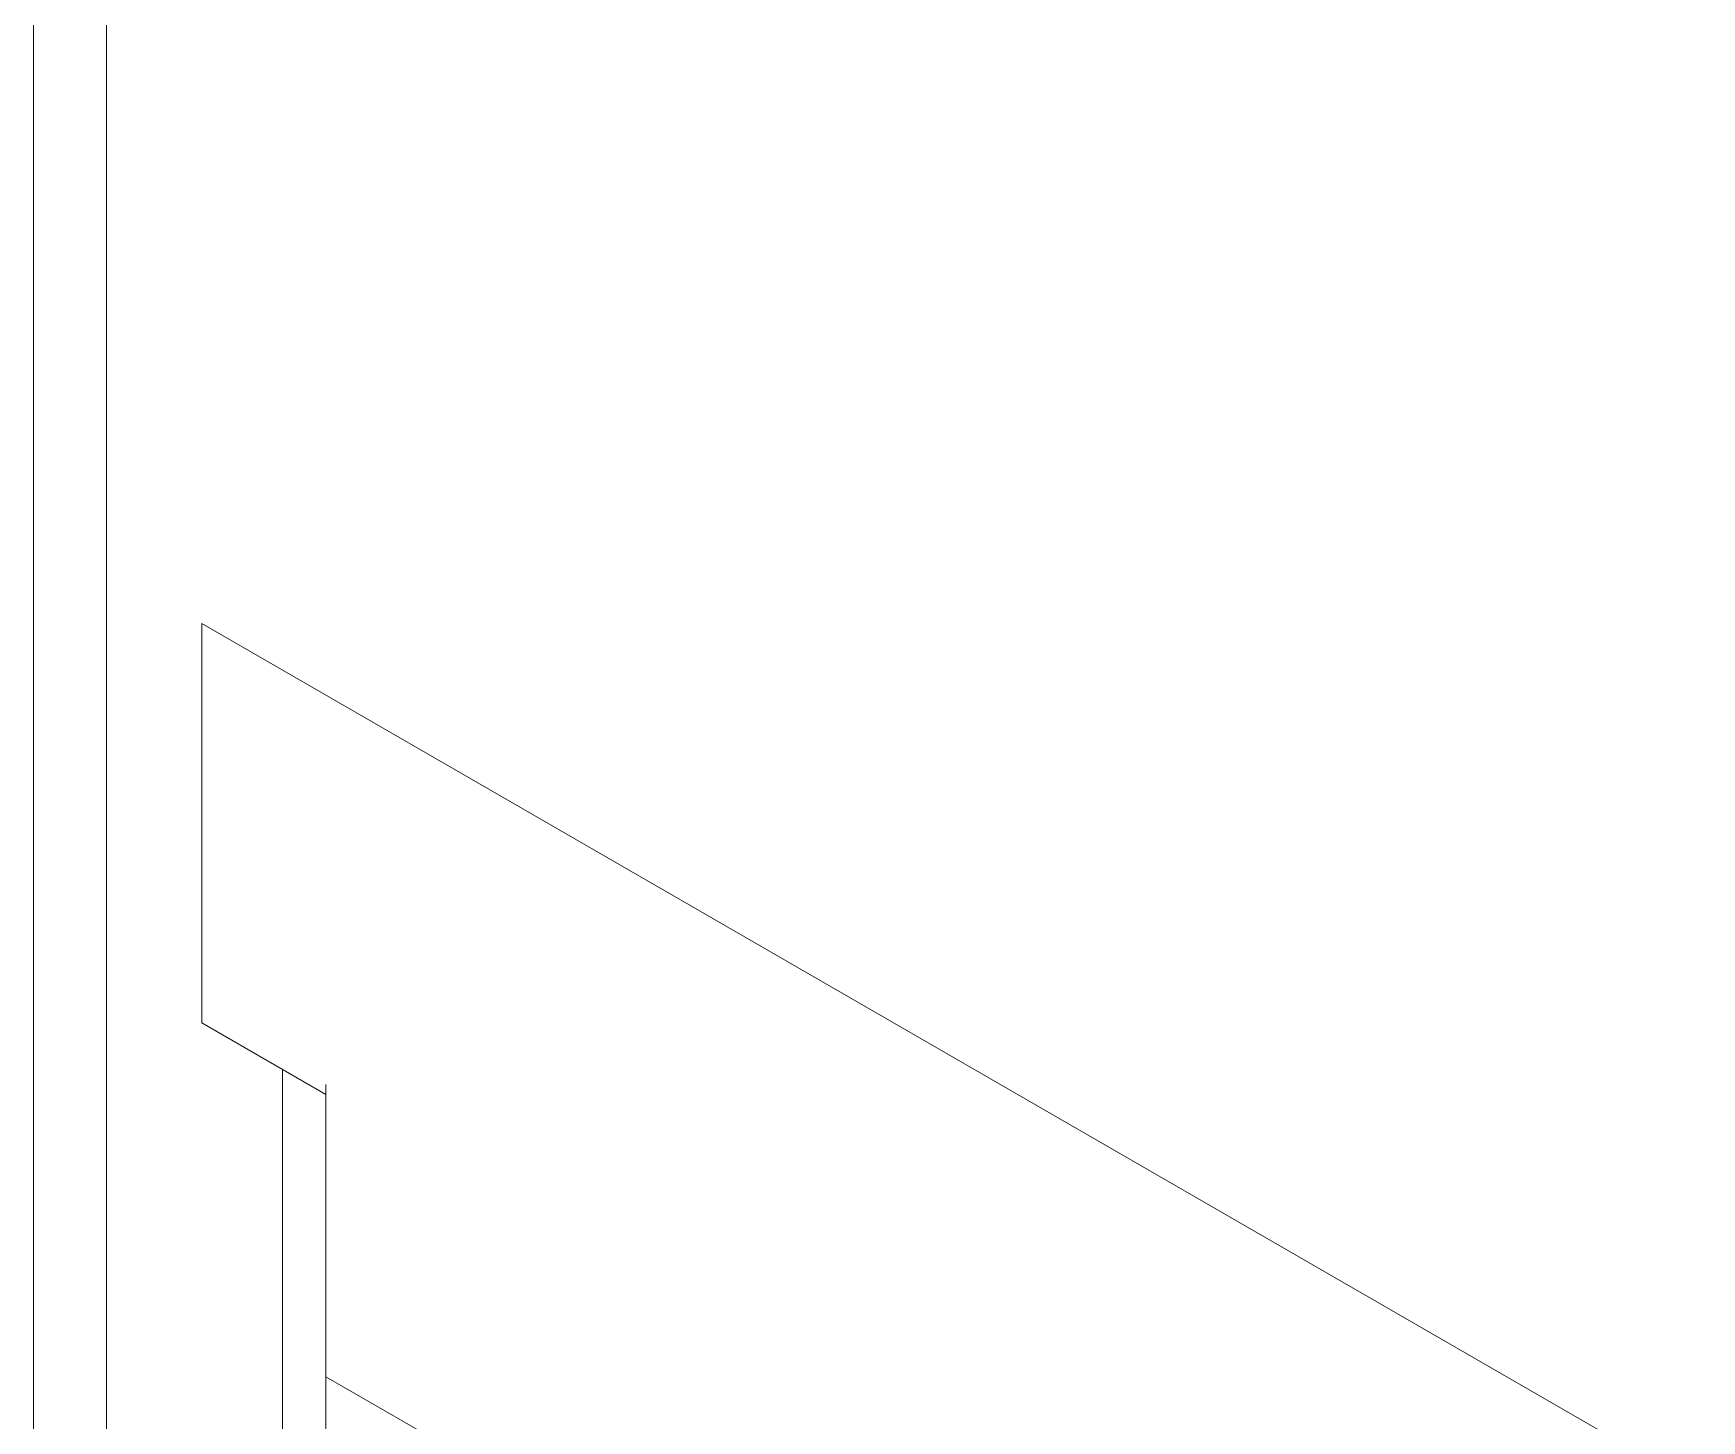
# Model space of a CAD drawing. Header units: inches. Extents: x 67248 to 85686, y -40174 to -31152.
# Drawn here: x 82480.58 to 82491.62, y -33369.74 to -33360.55 of the extents above; entities that cross this region are included whole.
import ezdxf

# ---------------------------------------------------------------- set-up
doc = ezdxf.new("R2010")
doc.units = ezdxf.units.IN
doc.header["$MEASUREMENT"] = 0

# ---------------------------------------------------------------- blocks, each defined once
blk = doc.blocks.new('ET200S')
at = {"lineweight": 0}
for p, q in [((86.794, -40.491), (86.794, 24.993)), ((87.243, 24.924), (87.243, -40.56)), ((87.826, 13.574), (87.826, 11.125)), ((87.826, 13.574), (97.018, 8.267)), ((87.826, 11.125), (88.587, 10.685)), ((88.321, 10.839), (88.321, -28.353)), ((88.587, -28.199), (88.587, 10.748)), ((96.523, 4.374), (88.587, 8.956))]:
    blk.add_line(p, q, dxfattribs=at)

msp = doc.modelspace()

# ---------------------------------------------------------------- block references
at = {"xscale": 1.08, "yscale": 1.08, "zscale": 1.08}
msp.add_blockref('ET200S', (82386.84, -33379.117, 0.332), dxfattribs=at)

doc.saveas('drawing.dxf')
